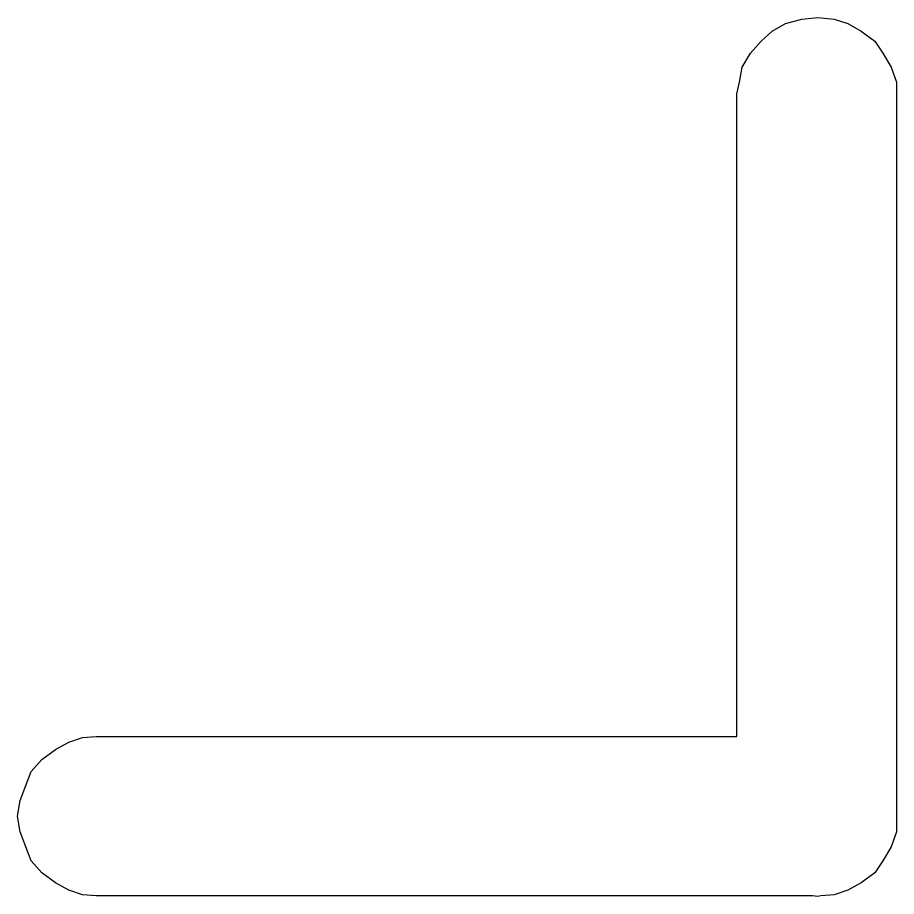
# Model space of a CAD drawing. Extents: x 0.4 to 23, y -16.1 to -0.4.
# Drawn here: x 14.1429 to 14.1754, y -4.14419 to -4.11168 of the extents above; entities that cross this region are included whole.
import ezdxf

# ---------------------------------------------------------------- set-up
doc = ezdxf.new("R2010")
doc.units = 0
doc.header["$MEASUREMENT"] = 0
doc.layers.add('BLACK', color=7, linetype='CONTINUOUS')

msp = doc.modelspace()

# ---------------------------------------------------------------- linework, layer by layer
at = {"layer": 'BLACK', "linetype": 'CONTINUOUS'}
for p, q in [((14.1713, -4.1119), (14.1719, -4.11174)), ((14.1719, -4.11174), (14.1725, -4.11168)), ((14.1725, -4.11168), (14.1731, -4.11174)), ((14.1731, -4.11174), (14.1736, -4.1119)), ((14.1704, -4.11255), (14.1708, -4.11218)), ((14.1708, -4.11218), (14.1713, -4.1119)), ((14.1736, -4.1119), (14.1741, -4.11218)), ((14.1741, -4.11218), (14.1746, -4.11255)), ((14.17, -4.113), (14.1704, -4.11255)), ((14.1746, -4.11255), (14.1749, -4.113)), ((14.1697, -4.11351), (14.17, -4.113)), ((14.1749, -4.113), (14.1752, -4.11351)), ((14.1696, -4.11407), (14.1697, -4.11351)), ((14.1752, -4.11351), (14.1754, -4.11407)), ((14.1695, -4.1145), (14.1696, -4.11407)), ((14.1754, -4.11407), (14.1754, -4.1145)), ((14.1695, -4.13827), (14.1695, -4.1145)), ((14.1754, -4.1145), (14.1754, -4.14108)), ((14.1443, -4.13875), (14.1448, -4.13848)), ((14.1448, -4.13848), (14.1453, -4.13831)), ((14.1453, -4.13831), (14.1458, -4.13827)), ((14.1458, -4.13827), (14.1695, -4.13827)), ((14.1438, -4.13912), (14.1443, -4.13875)), ((14.1434, -4.13957), (14.1438, -4.13912)), ((14.1432, -4.14009), (14.1434, -4.13957)), ((14.143, -4.14064), (14.1432, -4.14009)), ((14.1429, -4.14122), (14.143, -4.14064)), ((14.1754, -4.14108), (14.1754, -4.14122)), ((14.143, -4.1418), (14.1429, -4.14122)), ((14.1754, -4.14122), (14.1754, -4.1418)), ((14.1432, -4.14236), (14.143, -4.1418)), ((14.1754, -4.1418), (14.1752, -4.14236)), ((14.1434, -4.14287), (14.1432, -4.14236)), ((14.1752, -4.14236), (14.1749, -4.14287)), ((14.1438, -4.14332), (14.1434, -4.14287)), ((14.1749, -4.14287), (14.1746, -4.14332)), ((14.1443, -4.14369), (14.1438, -4.14332)), ((14.1746, -4.14332), (14.1741, -4.14369)), ((14.1448, -4.14396), (14.1443, -4.14369)), ((14.1741, -4.14369), (14.1736, -4.14396)), ((14.1453, -4.14413), (14.1448, -4.14396)), ((14.1736, -4.14396), (14.1731, -4.14413)), ((14.1458, -4.14417), (14.1453, -4.14413)), ((14.1723, -4.14417), (14.1458, -4.14417)), ((14.1725, -4.14419), (14.1723, -4.14417)), ((14.1726, -4.14417), (14.1725, -4.14419)), ((14.1731, -4.14413), (14.1726, -4.14417))]:
    msp.add_line(p, q, dxfattribs=at)

doc.saveas('drawing.dxf')
